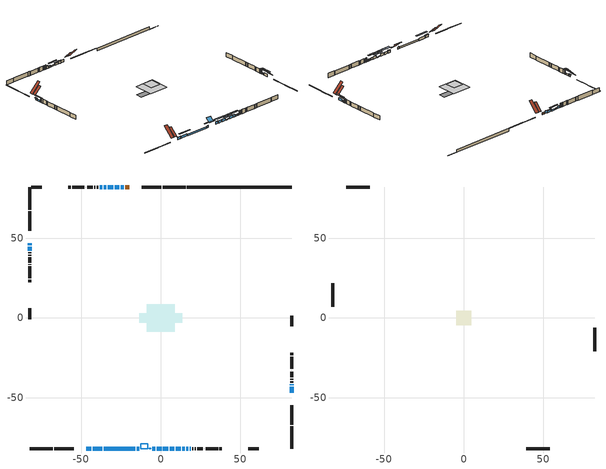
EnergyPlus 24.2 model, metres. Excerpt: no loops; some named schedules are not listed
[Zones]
conditioned space
 floor adiabatic (AdiabaticFloorConstruction): -8.69,-8.69 -8.69,8.69 8.69,8.69 8.69,-8.69 z2.72
 floor foundation (Slab1 construction): -13.52,-2.94 -13.52,2.94 13.52,2.94 13.52,-2.94 z-0.94
 wall outside (RimJoist1 construction): 15.56,82.33 1.22,82.33 / -82.33,-82.33 -67.99,-82.33 / -82.33,82.33 -82.33,67.99 / 82.33,-82.33 82.33,-67.99 z1.5:1.8
 wall outside (RimJoist2 construction): 0.29,82.33 -12.06,82.33 / -67.06,-82.33 -54.71,-82.33 / -82.33,67.06 -82.33,54.71 / 82.33,-67.06 82.33,-54.71 z1.5:1.8
 wall outside (AdiabaticWallConstruction 1): -19.89,82.33 -22.4,82.33 z1.5:3.53
 wall outside (AdiabaticWallConstruction): -82.33,46.87 -82.33,45.65 z1.5:2.77; 82.33,-46.87 82.33,-43.32 z1.5:3.58; 82.33,-42.39 82.33,-41.53 / -35.85,-82.33 -15.94,-82.33 / 18.29,-82.33 18.75,-82.33 z1.5:2.72; -23.32,82.33 -25,82.33 z1.5:3.63; -25.93,82.33 -28.97,82.33 / -82.33,44.73 -82.33,42.29 z1.5:3.02; -46.87,-82.33 -43.8,-82.33 / -42.87,-82.33 -36.78,-82.33 / -5.33,-82.33 -3.5,-82.33 / -2.57,-82.33 0.48,-82.33 / 1.4,-82.33 4.66,-82.33 / 9.56,-82.33 12.56,-82.33 / 13.49,-82.33 15.01,-82.33 / -36.63,82.33 -38.41,82.33 z1.5:3.53; -15.01,-82.33 -13.59,-82.33 z1.5:3.48; -29.9,82.33 -33.35,82.33 z1.5:2.52; 5.59,-82.33 8.63,-82.33 z1.5:1.91; -34.28,82.33 -35.7,82.33 / 15.94,-82.33 17.36,-82.33 z1.5:2.57
 wall outside (Wall1 construction): -39.34,82.33 -40.13,82.33 / 19.68,-82.33 20.47,-82.33 / -82.33,41.36 -82.33,40.56 / 82.33,-40.6 82.33,-39.8 z1.5:5.16
 wall outside (Wall2 construction): -41.06,82.33 -41.67,82.33 / 21.4,-82.33 22.01,-82.33 / -82.33,39.63 -82.33,39.02 / 82.33,-38.87 82.33,-38.27 z1.5:5.16
 wall outside (Wall3 construction): -42.6,82.33 -46.09,82.33 / 22.94,-82.33 26.43,-82.33 / -82.33,38.1 -82.33,34.61 / 82.33,-37.34 82.33,-33.85 z1.5:5.16
 wall outside (Wall4 construction): -47.02,82.33 -47.1,82.33 / 27.36,-82.33 27.44,-82.33 / -82.33,33.68 -82.33,33.6 / 82.33,-32.92 82.33,-32.84 z1.5:5.16
 wall outside (Wall5 construction): -48.02,82.33 -55.65,82.33 / 28.37,-82.33 35.99,-82.33 / -82.33,32.67 -82.33,25.05 / 82.33,-31.91 82.33,-24.29 z1.5:5.16
 wall outside (Wall6 construction): -56.58,82.33 -58.07,82.33 / 36.92,-82.33 38.41,-82.33 / -82.33,24.12 -82.33,22.62 / 82.33,-23.36 82.33,-21.86 z1.5:5.16
 wall outside (Wall8 construction): -74.69,82.33 -81.4,82.33 / 55.04,-82.33 61.74,-82.33 / -82.33,6 -82.33,-0.71 / 82.33,-5.24 82.33,1.46 z1.5:5.16
 wall foundation (FoundationWall1 construction): 16.49,82.33,-0.94 16.49,82.33,1.5 72.4,82.33,1.5 72.4,82.33,-0.84 82.33,82.33,-0.84 82.33,82.33,-0.94
 window (WindowConstruction): -82.33,46.87 -82.33,45.65 z1.5:2.77
 window (WindowConstruction 5): 82.33,-46.87 82.33,-43.32 z1.5:3.58
 window (WindowConstruction 6): 82.33,-42.39 82.33,-41.53 z1.5:2.72
 window (WindowConstruction 7): -23.32,82.33 -25,82.33 z1.5:3.63
 window (WindowConstruction 8): -25.93,82.33 -28.97,82.33 z1.5:3.02
 window (WindowConstruction 9): -46.87,-82.33 -43.8,-82.33 z1.5:3.53
 window (WindowConstruction 10): -42.87,-82.33 -36.78,-82.33 z1.5:3.53
 window (WindowConstruction 11): -82.33,44.72 -82.33,42.29 z1.5:3.02
 window (WindowConstruction 12): -35.85,-82.33 -15.94,-82.33 z1.5:2.72
 window (WindowConstruction 13): -15.01,-82.33 -13.59,-82.33 z1.5:3.48
 window (WindowConstruction 14): -29.9,82.33 -33.35,82.33 z1.5:2.51
 window (WindowConstruction 1): -5.33,-82.33 -3.5,-82.33 z1.5:3.53
 window (WindowConstruction 16): -2.57,-82.33 0.48,-82.33 z1.5:3.53
 window (WindowConstruction 17): 1.4,-82.33 4.66,-82.33 z1.5:3.53
 window (WindowConstruction 18): 5.59,-82.33 8.63,-82.33 z1.5:1.91
 window (WindowConstruction 19): 9.56,-82.33 12.56,-82.33 z1.5:3.53
 window (WindowConstruction 20): 13.49,-82.33 15.01,-82.33 z1.5:3.53
 window (WindowConstruction 2): -34.28,82.33 -35.7,82.33 z1.5:2.57
 window (WindowConstruction 3): -36.63,82.33 -38.41,82.33 z1.5:3.53
 window (WindowConstruction 4): 15.94,-82.33 17.36,-82.33 z1.5:2.57
 window (WindowConstruction 15): 18.29,-82.33 18.75,-82.33 z1.5:2.72
 door (Door): -19.89,82.33 -22.39,82.33 z1.5:3.53
 ceiling adiabatic (AdiabaticFloorConstruction): 8.69,-8.69 8.69,8.69 -8.69,8.69 -8.69,-8.69 z2.72
 roof outside (Roof2 construction): -18.97,82.33,5.16 -18.97,76.13,11.36 -16.77,76.13,11.36 -16.77,82.33,5.16; -47.8,-82.33,5.16 -47.8,-76.13,11.36 -49.99,-76.13,11.36 -49.99,-82.33,5.16; -82.33,47.8,5.16 -76.13,47.8,11.36 -76.13,49.99,11.36 -82.33,49.99,5.16; 82.33,-47.8,5.16 76.13,-47.8,11.36 76.13,-49.99,11.36 82.33,-49.99,5.16
 roof outside (AdiabaticRoofConstruction): -8.05,-82.33,5.16 -8.05,-79.07,8.42 -12.66,-79.07,8.42 -12.66,-82.33,5.16; -6.26,-82.33,5.16 -6.26,-81.72,5.77 -7.12,-81.72,5.77 -7.12,-82.33,5.16
 skylight (SkylightConstruction): -8.05,-82.33,5.16 -8.05,-79.07,8.42 -12.66,-79.07,8.42 -12.66,-82.33,5.16
 skylight (SkylightConstruction 1): -6.26,-82.33,5.16 -6.26,-81.72,5.77 -7.12,-81.72,5.77 -7.12,-82.33,5.16
attic - vented
 floor to conditioned space (Floor1 construction Reversed): -4.64,-4.64 -4.64,4.64 4.64,4.64 4.64,-4.64 z5.16
 wall outside (Wall7 construction): -59,82.33 -73.77,82.33 / 39.34,-82.33 54.11,-82.33 / -82.33,21.69 -82.33,6.93 / 82.33,-20.93 82.33,-6.17 z1.5:5.16
 roof outside (Roof1 construction): -15.84,82.33,5.16 -15.84,74.24,13.25 -12.98,74.24,13.25 -12.98,82.33,5.16; -50.92,-82.33,5.16 -50.92,-74.24,13.25 -53.78,-74.24,13.25 -53.78,-82.33,5.16; -82.33,50.92,5.16 -74.24,50.92,13.25 -74.24,53.78,13.25 -82.33,53.78,5.16; 82.33,-50.92,5.16 74.24,-50.92,13.25 74.24,-53.78,13.25 82.33,-53.78,5.16
shading: -82.33,45.04 -82.33,47.48 -82.94,47.48 -82.94,45.04 z3.38; 82.33,-40.58 82.33,-49.61 83.24,-49.61 83.24,-40.58 z6.32; 82.33,-38.79 82.33,-45.13 83.24,-45.13 83.24,-38.79 z5.46; -25.24,82.33 -23.08,82.33 -23.08,82.94 -25.24,82.94 z3.87; -29.58,82.33 -25.32,82.33 -25.32,82.94 -29.58,82.94 z3.63; -43.65,-82.33 -47.02,-82.33 -47.02,-83.24 -43.65,-83.24 z3.68; -34.04,-82.33 -45.61,-82.33 -45.61,-83.24 -34.04,-83.24 z6.27; -82.33,39.55 -82.33,47.46 -82.94,47.46 -82.94,39.55 z5.76; -10.85,-82.33 -17.75,-82.33 -17.75,-83.24 -10.85,-83.24 z6.22; -36.09,82.33 -27.16,82.33 -27.16,82.94 -36.09,82.94 z5.26; -3.35,-82.33 -5.48,-82.33 -5.48,-82.94 -3.35,-82.94 z3.68; 3.22,-82.33 -5.31,-82.33 -5.31,-83.55 3.22,-83.55 z6.27; 7.4,-82.33 -1.34,-82.33 -1.34,-83.55 7.4,-83.55 z6.27; 11.37,-82.33 2.85,-82.33 2.85,-83.55 11.37,-83.55 z4.65; 15.3,-82.33 6.82,-82.33 6.82,-83.55 15.3,-83.55 z6.27; 17.75,-82.33 10.75,-82.33 10.75,-83.55 17.75,-83.55 z6.27; -35.85,82.33 -34.13,82.33 -34.13,82.94 -35.85,82.94 z2.72; -38.56,82.33 -36.48,82.33 -36.48,82.94 -38.56,82.94 z3.68; 17.51,-82.33 15.79,-82.33 15.79,-82.94 17.51,-82.94 z2.72
[Building]
Building 1: Terrain=Suburbs
[Site:Location]
Comox AP_BC: Latitude {deg}=49.72; Longitude {deg}=-124.9; Time Zone {hr}=-8; Elevation {m}=26; Keep Site Location Information=Yes
[Site:GroundTemperature:Shallow]
7.68431, 6.60511, 6.51868, 7.03082, 9.08677, 11.1331, 12.9072, 14.0311, 14.1265, 13.2125, 11.4836, 9.50004
[Site:WaterMainsTemperature]
Calculation Method=Schedule; Temperature Schedule=mains temperature schedule
[Material] Roughness=Rough; Thermal Absorptance=0.9
Name | Thickness {m} | Conductivity {W/m-K} | Density {kg/m3} | Specific Heat {J/kg-K} | Solar Absorptance | Visible Absorptance
asphalt or fiberglass shingles | 0.00635 | 0.162714 | 1121.4 | 1465.45 | 0.4 | 0.4
asphalt or fiberglass shingles 1 | 0.00635 | 0.162714 | 1121.4 | 1465.45 | 0.7 | 0.7
ceiling stud and cavity | 0.1397 | 0.0762125 | 65.682 | 1177.47 | 0.7 | 0.7
concrete 4.0 in. | 0.1016 | 1.803125 | 2242.8 | 837.4 | 0.7 | 0.7
concrete 8.0 in. | 0.2032 | 1.803125 | 2242.8 | 837.4 | 0.7 | 0.7
door material | 0.04445 | 0.20624 | 512.64 | 1214.23 | 0.7 | 0.7
floor covering | 0.0127 | 0.0433444 | 54.468 | 1339.84 | 0.6 | 0.6
floor rigid ins; roof rigid ins 1; wall rigid ins | 0.512978 | 0.029427 | 32.04 | 1214.23 | 0.7 | 0.7
floor stud and cavity | 0.1397 | 1.75129 | 37.0049 | 1207.88 | 0.7 | 0.7
furniture material conditioned space 1 | 0.1524 | 0.115458 | 640.8 | 1214.23 | 0.6 | 0.6
gypsum board | 0.0127 | 0.160291 | 801 | 837.4 | 0.6 | 0.6
osb sheathing 0.5 in. | 0.0127 | 0.115458 | 512.64 | 1214.23 | 0.7 | 0.7
osb sheathing 0.75 in. | 0.01905 | 0.115458 | 512.64 | 1214.23 | 0.7 | 0.7
osb sheathing 2.0 in. | 0.0508 | 0.115458 | 512.64 | 1214.23 | 0.7 | 0.7
rim joist stud and cavity | 0.0508 | 0.0284635 | 125.044 | 1163.47 | 0.6 | 0.6
roof rigid ins | 0.051816 | 0.029427 | 32.04 | 1214.23 | 0.7 | 0.7
roof stud and cavity | 0.2032 | 2.5398 | 78.34581 | 1123.46 | 0.7 | 0.7
roof stud and cavity 1 | 0.18415 | 1.7869 | 37.0049 | 1207.88 | 0.6 | 0.6
wall stud and cavity | 0.1397 | 0.0974674 | 139.0536 | 1170.24 | 0.7 | 0.7
wall stud and cavity 1 | 0.1397 | 0.105084 | 139.0536 | 1170.24 | 0.7 | 0.7
wall stud and cavity 2 | 0.1397 | 0.0977075 | 139.0536 | 1170.24 | 0.7 | 0.7
wall stud and cavity 3 | 0.1397 | 0.0989258 | 139.0536 | 1170.24 | 0.7 | 0.7
wall stud and cavity 4 | 0.1397 | 0.092577 | 139.0536 | 1170.24 | 0.7 | 0.7
wall stud and cavity 5 | 0.1397 | 0.0986797 | 139.0536 | 1170.24 | 0.7 | 0.7
wall stud and cavity 6 | 0.0889 | 6.9971 | 50.32683 | 1063.81 | 0.6 | 0.6
wall stud and cavity 7 | 0.1397 | 0.0920335 | 139.0536 | 1170.24 | 0.7 | 0.7
wall stud and cavity 8 | 0.0889 | 0.380278 | 52.3479 | 1209.89 | 0.7 | 0.7
wall stud and cavity 9 | 0.0889 | 0.391764 | 83.0341 | 1211.67 | 0.7 | 0.7
wood siding | 0.0254 | 0.102417 | 544.68 | 1172.36 | 0.4 | 0.4
wood siding 1 | 0.00254 | 0.102417 | 544.68 | 1172.36 | 0.4 | 0.4
wood siding 2; wood siding 3; wood siding 4 | 0.0254 | 0.102417 | 544.68 | 1172.36 | 0.7 | 0.7
[WindowMaterial:SimpleGlazingSystem]
Name | U-Factor {W/m2-K} | Solar Heat Gain Coefficient
SkylightMaterial | 2.91054 | 0.7427
SkylightMaterial 1 | 1.83185 | 0.5805
WindowMaterial | 2.430184 | 0.47
WindowMaterial 1 | 4.59918 | 0.68
WindowMaterial 10 | 3.79631 | 0.72
WindowMaterial 11 | 3.47948 | 0.74
WindowMaterial 12 | 4.69911 | 0.67
WindowMaterial 13 | 5.20559 | 0.64
WindowMaterial 14 | 5.37025 | 0.69
WindowMaterial 15 | 4.26588 | 0.7
WindowMaterial 16 | 4.6253 | 0.65
WindowMaterial 17 | 4.3062 | 0.7
WindowMaterial 18 | 4.62076 | 0.68
WindowMaterial 2 | 4.38171 | 0.67
WindowMaterial 3 | 4.61451 | 0.68
WindowMaterial 4 | 4.59521 | 0.68
WindowMaterial 5 | 5.03241 | 0.65
WindowMaterial 6 | 4.360704 | 0.67
WindowMaterial 7 | 4.14891 | 0.71
WindowMaterial 8 | 4.29314 | 0.7
WindowMaterial 9 | 4.29711 | 0.7
[Construction]
AdiabaticFloorConstruction: floor stud and cavity, floor rigid ins, osb sheathing 0.75 in., floor covering
AdiabaticRoofConstruction: asphalt or fiberglass shingles 1, roof rigid ins 1, osb sheathing 0.75 in., roof stud and cavity 1
AdiabaticWallConstruction: wood siding 3, wall rigid ins, wall stud and cavity 8, gypsum board
AdiabaticWallConstruction 1: wood siding 4, wall rigid ins, wall stud and cavity 8, gypsum board
Door: door material
Floor1 construction Reversed: gypsum board, ceiling stud and cavity
FoundationWall1 construction: concrete 8.0 in.
furniture construction conditioned space 1: furniture material conditioned space 1
PartitionWallConstruction: gypsum board, wall stud and cavity 9, gypsum board
RimJoist1 construction; RimJoist2 construction: wood siding 2, osb sheathing 2.0 in., rim joist stud and cavity
Roof1 construction: asphalt or fiberglass shingles
Roof2 construction: asphalt or fiberglass shingles, roof rigid ins, osb sheathing 0.75 in., roof stud and cavity, gypsum board
SkylightConstruction: SkylightMaterial
SkylightConstruction 1: SkylightMaterial 1
Slab1 construction: concrete 4.0 in.
Wall1 construction: wood siding, osb sheathing 0.5 in., wall stud and cavity, gypsum board
Wall2 construction: wood siding, osb sheathing 0.5 in., wall stud and cavity 1, gypsum board
Wall3 construction: wood siding, osb sheathing 0.5 in., wall stud and cavity 2, gypsum board
Wall4 construction: wood siding, osb sheathing 0.5 in., wall stud and cavity 3, gypsum board
Wall5 construction: wood siding, osb sheathing 0.5 in., wall stud and cavity 4, gypsum board
Wall6 construction: wood siding, osb sheathing 0.5 in., wall stud and cavity 5, gypsum board
Wall7 construction: wood siding 1, wall stud and cavity 6
Wall8 construction: wood siding, osb sheathing 0.5 in., wall stud and cavity 7, gypsum board
WindowConstruction: WindowMaterial
WindowConstruction 1: WindowMaterial 1
WindowConstruction 10; WindowConstruction 16: WindowMaterial 9
WindowConstruction 11: WindowMaterial 10
WindowConstruction 12: WindowMaterial 11
WindowConstruction 13: WindowMaterial 12
WindowConstruction 14: WindowMaterial 13
WindowConstruction 15: WindowMaterial 14
WindowConstruction 17: WindowMaterial 15
WindowConstruction 18: WindowMaterial 16
WindowConstruction 19: WindowMaterial 17
WindowConstruction 2; WindowConstruction 4: WindowMaterial 2
WindowConstruction 20: WindowMaterial 18
WindowConstruction 3: WindowMaterial 3
WindowConstruction 5: WindowMaterial 4
WindowConstruction 6: WindowMaterial 5
WindowConstruction 7: WindowMaterial 6
WindowConstruction 8: WindowMaterial 7
WindowConstruction 9: WindowMaterial 8
[Zone] Multiplier=1; Part of Total Floor Area=Yes
Name | Volume {m3}
attic - vented | 132.419
conditioned space | 1289.7
[Space]
Name | Zone | Volume {m3}
attic - vented 1 | attic - vented | 132.419
conditioned space 1 | conditioned space | 1289.7
[ZoneInfiltration:EffectiveLeakageArea]
infil attic - vented 1: Zone or Space=attic - vented 1; Schedule=Always On Discrete; Effective Air Leakage Area {cm2}=3689.88; Stack Coefficient=0.000816841; Wind Coefficient=1.93103e-05
[ZoneMixing]
whole house fan mix: Zone or Space=attic - vented; Schedule=Always On Continuous; Design Flow Rate Calculation Method=Flow/Zone; Design Flow Rate {m3/s}=0; Source Zone or Space=conditioned space
[SurfaceProperty:ExposedFoundationPerimeter]
Slab1: Exposed Perimeter Calculation Method=TotalExposedPerimeter; Total Exposed Perimeter {m}=65.838
[InternalMass] Zone or ZoneList=conditioned space; Space or SpaceList=conditioned space 1
Name | Construction | Surface Area {m2}
furniture mass conditioned space 1 | furniture construction conditioned space 1 | 184.28
partition wall mass | PartitionWallConstruction | 460.701
[Lights]
interior lighting: Zone or ZoneList or Space or SpaceList=conditioned space 1; Schedule=interior lighting schedule; Design Level Calculation Method=LightingLevel; Lighting Level {W}=343.2; Return Air Fraction=0; Fraction Radiant=0.6; Fraction Visible=0.2; Fraction Replaceable=1
[People]
occupants: Zone or ZoneList or Space or SpaceList=conditioned space 1; Number of People Schedule=occupants schedule; Number of People Calculation Method=People; Number of People=3; Fraction Radiant=0.314171; Sensible Heat Fraction=0.56303; Activity Level Schedule=occupants activity schedule; Carbon Dioxide Generation Rate {m3/s-W}=0; Enable ASHRAE 55 Comfort Warnings=No; Mean Radiant Temperature Calculation Type=EnclosureAveraged
[ElectricEquipment] Zone or ZoneList or Space or SpaceList=conditioned space 1; Design Level Calculation Method=EquipmentLevel
Name | Schedule | Design Level {W} | Fraction Latent | Fraction Radiant | Fraction Lost
clothes dryer | clothes dryer schedule | 140.772 | 0.015 | 0.081 | 0.85
clothes washer | clothes washer schedule | 32.1985 | 0.03 | 0.162 | 0.7
cooking range | cooking range schedule | 215.147 | 0.08 | 0.432 | 0.2
dishwasher | dishwasher schedule | 66.8632 | 0.3 | 0.18 | 0.4
fridge | fridge schedule | 72.9452 | 0 | 0.6 | 0
mech vent bath fan 0 | mech vent bath fan 0 schedule | 50.2 | 0 | 0 | 1
mech vent bath fan 1 | mech vent bath fan 1 schedule | 50.2 | 0 | 0 | 1
mech vent house fan | mech vent house fan schedule | 0 | 0 | 0 | 1
mech vent house fan cfis | mech vent house fan cfis schedule | 0 | 0 | 0 | 0
misc plug loads | misc plug loads schedule | 494.7 | 0.045 | 0.513 | 0.1
whole house fan | Always On Discrete | 0 | 0 | 0 | 1
[OtherEquipment] Zone or ZoneList or Space or SpaceList=conditioned space 1; Design Level Calculation Method=EquipmentLevel
Name | Fuel Type | Schedule | Design Level {W} | Fraction Latent | Fraction Radiant | Fraction Lost
clothes dryer 1 | Electricity | clothes dryer schedule | 0 | 0.015 | 0.081 | 0.85
cooking range 1 | Electricity | cooking range schedule | 0 | 0.08 | 0.432 | 0.2
general water use latent | None | general water use schedule | 62.594 | 1 | 0 | 0
general water use sensible | None | general water use schedule | -61.6891 | 0 | 0.6 | 0
mech vent house fan latent load | None | Always On Discrete | 0 | 1 | 0 | 0
mech vent house fan sensible load | None | Always On Discrete | 0 | 0 | 0 | 0
water heater energy adjustment1 | Electricity | Always On Discrete | 0.01 | 0 | 0 | 1
[ZoneInfiltration:DesignFlowRate] Zone or ZoneList or Space or SpaceList=conditioned space 1; Schedule=Always On Discrete; Design Flow Rate Calculation Method=Flow/Zone; Design Flow Rate {m3/s}=0
infil flow; natural vent flow; whole house fan flow
[Foundation:Kiva]
Foundation Kiva 1: Initial Indoor Air Temperature {C}=18; Wall Height Above Grade {m}=1.49998; Wall Depth Below Slab {m}=0.2032
[Foundation:Kiva:Settings]
Soil Conductivity {W/m-K}=0.849921; Soil Density {kg/m3}=1842.3; Soil Specific Heat {J/kg-K}=418.7; Ground Solar Absorptivity=0.9; Ground Thermal Absorptivity=0.9; Ground Surface Roughness {m}=0.03; Far-Field Width {m}=40; Deep-Ground Boundary Condition=ZeroFlux; Deep-Ground Depth {m}=40; Minimum Cell Dimension {m}=0.2; Maximum Cell Growth Coefficient=3; Simulation Timestep=Timestep
[Exterior:Lights]
exterior lighting: Schedule=exterior lighting schedule; Design Level {W}=75.6
[Schedule:Constant]
Name | Hourly Value
Always On Continuous; mech vent house fan schedule; mech vent house fan cfis schedule; Always On Discrete | 1
occupants activity schedule | 117.228
fridge schedule | 0
[Schedule:Week:Daily]
interior lighting schedule Week Rule - Jan1-Jan27: interior lighting schedule day, interior lighting schedule day, interior lighting schedule day, interior lighting schedule day, interior lighting schedule day, interior lighting schedule day, interior lighting schedule day, interior lighting schedule default day, interior lighting schedule default day, interior lighting schedule default day, interior lighting schedule default day, interior lighting schedule default day
interior lighting schedule Week Rule - Jan28-Feb3: interior lighting schedule day, interior lighting schedule day, interior lighting schedule day, interior lighting schedule day, interior lighting schedule day 1, interior lighting schedule day 1, interior lighting schedule day 1, interior lighting schedule default day, interior lighting schedule default day, interior lighting schedule default day, interior lighting schedule default day, interior lighting schedule default day
interior lighting schedule Week Rule - Feb4-Feb24: interior lighting schedule day 1, interior lighting schedule day 1, interior lighting schedule day 1, interior lighting schedule day 1, interior lighting schedule day 1, interior lighting schedule day 1, interior lighting schedule day 1, interior lighting schedule default day, interior lighting schedule default day, interior lighting schedule default day, interior lighting schedule default day, interior lighting schedule default day
interior lighting schedule Week Rule - Feb25-Mar3: interior lighting schedule day 1, interior lighting schedule day 1, interior lighting schedule day 1, interior lighting schedule day 1, interior lighting schedule day 2, interior lighting schedule day 2, interior lighting schedule day 2, interior lighting schedule default day, interior lighting schedule default day, interior lighting schedule default day, interior lighting schedule default day, interior lighting schedule default day
interior lighting schedule Week Rule - Mar4-Mar31: interior lighting schedule day 2, interior lighting schedule day 2, interior lighting schedule day 2, interior lighting schedule day 2, interior lighting schedule day 2, interior lighting schedule day 2, interior lighting schedule day 2, interior lighting schedule default day, interior lighting schedule default day, interior lighting schedule default day, interior lighting schedule default day, interior lighting schedule default day
interior lighting schedule Week Rule - Apr1-Apr28: interior lighting schedule day 3, interior lighting schedule day 3, interior lighting schedule day 3, interior lighting schedule day 3, interior lighting schedule day 3, interior lighting schedule day 3, interior lighting schedule day 3, interior lighting schedule default day, interior lighting schedule default day, interior lighting schedule default day, interior lighting schedule default day, interior lighting schedule default day
interior lighting schedule Week Rule - Apr29-May5: interior lighting schedule day 3, interior lighting schedule day 3, interior lighting schedule day 4, interior lighting schedule day 4, interior lighting schedule day 4, interior lighting schedule day 4, interior lighting schedule day 4, interior lighting schedule default day, interior lighting schedule default day, interior lighting schedule default day, interior lighting schedule default day, interior lighting schedule default day
interior lighting schedule Week Rule - May6-May26: interior lighting schedule day 4, interior lighting schedule day 4, interior lighting schedule day 4, interior lighting schedule day 4, interior lighting schedule day 4, interior lighting schedule day 4, interior lighting schedule day 4, interior lighting schedule default day, interior lighting schedule default day, interior lighting schedule default day, interior lighting schedule default day, interior lighting schedule default day
interior lighting schedule Week Rule - May27-Jun2: interior lighting schedule day 4, interior lighting schedule day 4, interior lighting schedule day 4, interior lighting schedule day 4, interior lighting schedule day 4, interior lighting schedule day 5, interior lighting schedule day 5, interior lighting schedule default day, interior lighting schedule default day, interior lighting schedule default day, interior lighting schedule default day, interior lighting schedule default day
interior lighting schedule Week Rule - Jun3-Jun30: interior lighting schedule day 5, interior lighting schedule day 5, interior lighting schedule day 5, interior lighting schedule day 5, interior lighting schedule day 5, interior lighting schedule day 5, interior lighting schedule day 5, interior lighting schedule default day, interior lighting schedule default day, interior lighting schedule default day, interior lighting schedule default day, interior lighting schedule default day
interior lighting schedule Week Rule - Jul1-Jul28: interior lighting schedule day 6, interior lighting schedule day 6, interior lighting schedule day 6, interior lighting schedule day 6, interior lighting schedule day 6, interior lighting schedule day 6, interior lighting schedule day 6, interior lighting schedule default day, interior lighting schedule default day, interior lighting schedule default day, interior lighting schedule default day, interior lighting schedule default day
interior lighting schedule Week Rule - Jul29-Aug4: interior lighting schedule day 6, interior lighting schedule day 6, interior lighting schedule day 6, interior lighting schedule day 7, interior lighting schedule day 7, interior lighting schedule day 7, interior lighting schedule day 7, interior lighting schedule default day, interior lighting schedule default day, interior lighting schedule default day, interior lighting schedule default day, interior lighting schedule default day
interior lighting schedule Week Rule - Aug5-Aug25: interior lighting schedule day 7, interior lighting schedule day 7, interior lighting schedule day 7, interior lighting schedule day 7, interior lighting schedule day 7, interior lighting schedule day 7, interior lighting schedule day 7, interior lighting schedule default day, interior lighting schedule default day, interior lighting schedule default day, interior lighting schedule default day, interior lighting schedule default day
interior lighting schedule Week Rule - Aug26-Sep1: interior lighting schedule day 7, interior lighting schedule day 7, interior lighting schedule day 7, interior lighting schedule day 7, interior lighting schedule day 7, interior lighting schedule day 7, interior lighting schedule day 8, interior lighting schedule default day, interior lighting schedule default day, interior lighting schedule default day, interior lighting schedule default day, interior lighting schedule default day
interior lighting schedule Week Rule - Sep2-Sep29: interior lighting schedule day 8, interior lighting schedule day 8, interior lighting schedule day 8, interior lighting schedule day 8, interior lighting schedule day 8, interior lighting schedule day 8, interior lighting schedule day 8, interior lighting schedule default day, interior lighting schedule default day, interior lighting schedule default day, interior lighting schedule default day, interior lighting schedule default day
interior lighting schedule Week Rule - Sep30-Oct6: interior lighting schedule day 8, interior lighting schedule day 9, interior lighting schedule day 9, interior lighting schedule day 9, interior lighting schedule day 9, interior lighting schedule day 9, interior lighting schedule day 9, interior lighting schedule default day, interior lighting schedule default day, interior lighting schedule default day, interior lighting schedule default day, interior lighting schedule default day
interior lighting schedule Week Rule - Oct7-Oct27: interior lighting schedule day 9, interior lighting schedule day 9, interior lighting schedule day 9, interior lighting schedule day 9, interior lighting schedule day 9, interior lighting schedule day 9, interior lighting schedule day 9, interior lighting schedule default day, interior lighting schedule default day, interior lighting schedule default day, interior lighting schedule default day, interior lighting schedule default day
interior lighting schedule Week Rule - Oct28-Nov3: interior lighting schedule day 9, interior lighting schedule day 9, interior lighting schedule day 9, interior lighting schedule day 9, interior lighting schedule day 10, interior lighting schedule day 10, interior lighting schedule day 10, interior lighting schedule default day, interior lighting schedule default day, interior lighting schedule default day, interior lighting schedule default day, interior lighting schedule default day
interior lighting schedule Week Rule - Nov4-Nov24: interior lighting schedule day 10, interior lighting schedule day 10, interior lighting schedule day 10, interior lighting schedule day 10, interior lighting schedule day 10, interior lighting schedule day 10, interior lighting schedule day 10, interior lighting schedule default day, interior lighting schedule default day, interior lighting schedule default day, interior lighting schedule default day, interior lighting schedule default day
interior lighting schedule Week Rule - Nov25-Dec1: interior lighting schedule day 10, interior lighting schedule day 10, interior lighting schedule day 10, interior lighting schedule day 10, interior lighting schedule day 10, interior lighting schedule day 10, interior lighting schedule day 11, interior lighting schedule default day, interior lighting schedule default day, interior lighting schedule default day, interior lighting schedule default day, interior lighting schedule default day
interior lighting schedule Week Rule - Dec2-Dec31: interior lighting schedule day 11, interior lighting schedule day 11, interior lighting schedule day 11, interior lighting schedule day 11, interior lighting schedule day 11, interior lighting schedule day 11, interior lighting schedule day 11, interior lighting schedule default day, interior lighting schedule default day, interior lighting schedule default day, interior lighting schedule default day, interior lighting schedule default day
occupants schedule Week Rule - Jan1-Dec31: occupants schedule day, occupants schedule day, occupants schedule day, occupants schedule day, occupants schedule day, occupants schedule day, occupants schedule day, occupants schedule default day, occupants schedule default day, occupants schedule default day, occupants schedule default day, occupants schedule default day
clothes dryer schedule Week Rule - Jan1-Dec31: clothes dryer schedule day, clothes dryer schedule day, clothes dryer schedule day, clothes dryer schedule day, clothes dryer schedule day, clothes dryer schedule day, clothes dryer schedule day, clothes dryer schedule default day, clothes dryer schedule default day, clothes dryer schedule default day, clothes dryer schedule default day, clothes dryer schedule default day
clothes washer schedule Week Rule - Jan1-Dec31: clothes washer schedule day, clothes washer schedule day, clothes washer schedule day, clothes washer schedule day, clothes washer schedule day, clothes washer schedule day, clothes washer schedule day, clothes washer schedule default day, clothes washer schedule default day, clothes washer schedule default day, clothes washer schedule default day, clothes washer schedule default day
cooking range schedule Week Rule - Jan1-Dec31: cooking range schedule day, cooking range schedule day, cooking range schedule day, cooking range schedule day, cooking range schedule day, cooking range schedule day, cooking range schedule day, cooking range schedule default day, cooking range schedule default day, cooking range schedule default day, cooking range schedule default day, cooking range schedule default day
dishwasher schedule Week Rule - Jan1-Dec31: dishwasher schedule day, dishwasher schedule day, dishwasher schedule day, dishwasher schedule day, dishwasher schedule day, dishwasher schedule day, dishwasher schedule day, dishwasher schedule default day, dishwasher schedule default day, dishwasher schedule default day, dishwasher schedule default day, dishwasher schedule default day
mech vent bath fan 0 schedule Week Rule - Jan1-Dec31: mech vent bath fan 0 schedule day, mech vent bath fan 0 schedule day, mech vent bath fan 0 schedule day, mech vent bath fan 0 schedule day, mech vent bath fan 0 schedule day, mech vent bath fan 0 schedule day, mech vent bath fan 0 schedule day, mech vent bath fan 0 schedule default day, mech vent bath fan 0 schedule default day, mech vent bath fan 0 schedule default day, mech vent bath fan 0 schedule default day, mech vent bath fan 0 schedule default day
mech vent bath fan 1 schedule Week Rule - Jan1-Dec31: mech vent bath fan 1 schedule day, mech vent bath fan 1 schedule day, mech vent bath fan 1 schedule day, mech vent bath fan 1 schedule day, mech vent bath fan 1 schedule day, mech vent bath fan 1 schedule day, mech vent bath fan 1 schedule day, mech vent bath fan 1 schedule default day, mech vent bath fan 1 schedule default day, mech vent bath fan 1 schedule default day, mech vent bath fan 1 schedule default day, mech vent bath fan 1 schedule default day
misc plug loads schedule Week Rule - Jan1-Dec31: misc plug loads schedule day, misc plug loads schedule day, misc plug loads schedule day, misc plug loads schedule day, misc plug loads schedule day, misc plug loads schedule day, misc plug loads schedule day, misc plug loads schedule default day, misc plug loads schedule default day, misc plug loads schedule default day, misc plug loads schedule default day, misc plug loads schedule default day
general water use schedule Week Rule - Jan1-Dec31: general water use schedule day, general water use schedule day, general water use schedule day, general water use schedule day, general water use schedule day, general water use schedule day, general water use schedule day, general water use schedule default day, general water use schedule default day, general water use schedule default day, general water use schedule default day, general water use schedule default day
exterior lighting schedule Week Rule - Jan1-Jan27: exterior lighting schedule day, exterior lighting schedule day, exterior lighting schedule day, exterior lighting schedule day, exterior lighting schedule day, exterior lighting schedule day, exterior lighting schedule day, exterior lighting schedule default day, exterior lighting schedule default day, exterior lighting schedule default day, exterior lighting schedule default day, exterior lighting schedule default day
exterior lighting schedule Week Rule - Jan28-Feb3: exterior lighting schedule day, exterior lighting schedule day, exterior lighting schedule day, exterior lighting schedule day, exterior lighting schedule day 1, exterior lighting schedule day 1, exterior lighting schedule day 1, exterior lighting schedule default day, exterior lighting schedule default day, exterior lighting schedule default day, exterior lighting schedule default day, exterior lighting schedule default day
exterior lighting schedule Week Rule - Feb4-Feb24: exterior lighting schedule day 1, exterior lighting schedule day 1, exterior lighting schedule day 1, exterior lighting schedule day 1, exterior lighting schedule day 1, exterior lighting schedule day 1, exterior lighting schedule day 1, exterior lighting schedule default day, exterior lighting schedule default day, exterior lighting schedule default day, exterior lighting schedule default day, exterior lighting schedule default day
[Schedule:Year]
interior lighting schedule: interior lighting schedule Week Rule - Jan1-Jan27, 1, 1, 1, 27, interior lighting schedule Week Rule - Jan28-Feb3, 1, 28, 2, 3, interior lighting schedule Week Rule - Feb4-Feb24, 2, 4, 2, 24, interior lighting schedule Week Rule - Feb25-Mar3, 2, 25, 3, 3, interior lighting schedule Week Rule - Mar4-Mar31, 3, 4, 3, 31, interior lighting schedule Week Rule - Apr1-Apr28, 4, 1, 4, 28, interior lighting schedule Week Rule - Apr29-May5, 4, 29, 5, 5, interior lighting schedule Week Rule - May6-May26, 5, 6, 5, 26, interior lighting schedule Week Rule - May27-Jun2, 5, 27, 6, 2, interior lighting schedule Week Rule - Jun3-Jun30, 6, 3, 6, 30, interior lighting schedule Week Rule - Jul1-Jul28, 7, 1, 7, 28, interior lighting schedule Week Rule - Jul29-Aug4, 7, 29, 8, 4, interior lighting schedule Week Rule - Aug5-Aug25, 8, 5, 8, 25, interior lighting schedule Week Rule - Aug26-Sep1, 8, 26, 9, 1, interior lighting schedule Week Rule - Sep2-Sep29, 9, 2, 9, 29, interior lighting schedule Week Rule - Sep30-Oct6, 9, 30, 10, 6, interior lighting schedule Week Rule - Oct7-Oct27, 10, 7, 10, 27, interior lighting schedule Week Rule - Oct28-Nov3, 10, 28, 11, 3, interior lighting schedule Week Rule - Nov4-Nov24, 11, 4, 11, 24, interior lighting schedule Week Rule - Nov25-Dec1, 11, 25, 12, 1, interior lighting schedule Week Rule - Dec2-Dec31, 12, 2, 12, 31
occupants schedule: occupants schedule Week Rule - Jan1-Dec31, 1, 1, 12, 31
clothes dryer schedule: clothes dryer schedule Week Rule - Jan1-Dec31, 1, 1, 12, 31
clothes washer schedule: clothes washer schedule Week Rule - Jan1-Dec31, 1, 1, 12, 31
cooking range schedule: cooking range schedule Week Rule - Jan1-Dec31, 1, 1, 12, 31
dishwasher schedule: dishwasher schedule Week Rule - Jan1-Dec31, 1, 1, 12, 31
mech vent bath fan 0 schedule: mech vent bath fan 0 schedule Week Rule - Jan1-Dec31, 1, 1, 12, 31
mech vent bath fan 1 schedule: mech vent bath fan 1 schedule Week Rule - Jan1-Dec31, 1, 1, 12, 31
misc plug loads schedule: misc plug loads schedule Week Rule - Jan1-Dec31, 1, 1, 12, 31
general water use schedule: general water use schedule Week Rule - Jan1-Dec31, 1, 1, 12, 31
exterior lighting schedule: exterior lighting schedule Week Rule - Jan1-Jan27, 1, 1, 1, 27, exterior lighting schedule Week Rule - Jan28-Feb3, 1, 28, 2, 3, exterior lighting schedule Week Rule - Feb4-Feb24, 2, 4, 2, 24, exterior lighting schedule Week Rule - Feb25-Mar3, 2, 25, 3, 3, exterior lighting schedule Week Rule - Mar4-Mar31, 3, 4, 3, 31, exterior lighting schedule Week Rule - Apr1-Apr28, 4, 1, 4, 28, exterior lighting schedule Week Rule - Apr29-May5, 4, 29, 5, 5, exterior lighting schedule Week Rule - May6-May26, 5, 6, 5, 26, exterior lighting schedule Week Rule - May27-Jun2, 5, 27, 6, 2, exterior lighting schedule Week Rule - Jun3-Jun30, 6, 3, 6, 30, exterior lighting schedule Week Rule - Jul1-Jul28, 7, 1, 7, 28, exterior lighting schedule Week Rule - Jul29-Aug4, 7, 29, 8, 4, exterior lighting schedule Week Rule - Aug5-Aug25, 8, 5, 8, 25, exterior lighting schedule Week Rule - Aug26-Sep1, 8, 26, 9, 1, exterior lighting schedule Week Rule - Sep2-Sep29, 9, 2, 9, 29, exterior lighting schedule Week Rule - Sep30-Oct6, 9, 30, 10, 6, exterior lighting schedule Week Rule - Oct7-Oct27, 10, 7, 10, 27, exterior lighting schedule Week Rule - Oct28-Nov3, 10, 28, 11, 3, exterior lighting schedule Week Rule - Nov4-Nov24, 11, 4, 11, 24, exterior lighting schedule Week Rule - Nov25-Dec1, 11, 25, 12, 1, exterior lighting schedule Week Rule - Dec2-Dec31, 12, 2, 12, 31
[Schedule:Compact]
mains temperature schedule: Through: 01/01, For: AllDays, Until: 24:00, 11.0622, Through: 01/02, For: AllDays, Until: 24:00, 11.025, Through: 01/03, For: AllDays, Until: 24:00, 10.9883, Through: 01/04, For: AllDays, Until: 24:00, 10.9522, Through: 01/05, For: AllDays, Until: 24:00, 10.9172, Through: 01/06, For: AllDays, Until: 24:00, 10.8828, Through: 01/07, For: AllDays, Until: 24:00, 10.8494, Through: 01/08, For: AllDays, Until: 24:00, 10.8167, Through: 01/09, For: AllDays, Until: 24:00, 10.7844, Through: 01/10, For: AllDays, Until: 24:00, 10.7533, Through: 01/11, For: AllDays, Until: 24:00, 10.7228, Through: 01/12, For: AllDays, Until: 24:00, 10.6933, Through: 01/13, For: AllDays, Until: 24:00, 10.6644, Through: 01/14, For: AllDays, Until: 24:00, 10.6367, Through: 01/15, For: AllDays, Until: 24:00, 10.6094, Through: 01/16, For: AllDays, Until: 24:00, 10.5833, Through: 01/17, For: AllDays, Until: 24:00, 10.5578, Through: 01/18, For: AllDays, Until: 24:00, 10.5333, Through: 01/19, For: AllDays, Until: 24:00, 10.51, Through: 01/20, For: AllDays, Until: 24:00, 10.4872, Through: 01/21, For: AllDays, Until: 24:00, 10.465, Through: 01/22, For: AllDays, Until: 24:00, 10.4439, Through: 01/23, For: AllDays, Until: 24:00, 10.4239, Through: 01/24, For: AllDays, Until: 24:00, 10.405, Through: 01/25, For: AllDays, Until: 24:00, 10.3867, Through: 01/26, For: AllDays, Until: 24:00, 10.3694, Through: 01/27, For: AllDays, Until: 24:00, 10.3528, Through: 01/28, For: AllDays, Until: 24:00, 10.3372, Through: 01/29, For: AllDays, Until: 24:00, 10.3228, Through: 01/30, For: AllDays, Until: 24:00, 10.3094, Through: 01/31, For: AllDays, Until: 24:00, 10.2967, Through: 02/01, For: AllDays, Until: 24:00, 10.285, Through: 02/02, For: AllDays, Until: 24:00, 10.2739, Through: 02/03, For: AllDays, Until: 24:00, 10.2644, Through: 02/04, For: AllDays, Until: 24:00, 10.2556, Through: 02/05, For: AllDays, Until: 24:00, 10.2472, Through: 02/06, For: AllDays, Until: 24:00, 10.2406, Through: 02/07, For: AllDays, Until: 24:00, 10.2344, Through: 02/08, For: AllDays, Until: 24:00, 10.2294, Through: 02/09, For: AllDays, Until: 24:00, 10.225, Through: 02/10, For: AllDays, Until: 24:00, 10.2222, Through: 02/11, For: AllDays, Until: 24:00, 10.22, Through: 02/12, For: AllDays, Until: 24:00, 10.2189, Through: 02/13, For: AllDays, Until: 24:00, 10.2183, Through: 02/14, For: AllDays, Until: 24:00, 10.2194, Through: 02/15, For: AllDays, Until: 24:00, 10.2211, Through: 02/16, For: AllDays, Until: 24:00, 10.2239, Through: 02/17, For: AllDays, Until: 24:00, 10.2272, Through: 02/18, For: AllDays, Until: 24:00, 10.2322, Through: 02/19, For: AllDays, Until: 24:00, 10.2378, Through: 02/20, For: AllDays, Until: 24:00, 10.2439, Through: 02/21, For: AllDays, Until: 24:00, 10.2517, Through: 02/22, For: AllDays, Until: 24:00, 10.26, Through: 02/23, For: AllDays, Until: 24:00, 10.2694, Through: 02/24, For: AllDays, Until: 24:00, 10.28, Through: 02/25, For: AllDays, Until: 24:00, 10.2911, Through: 02/26, For: AllDays, Until: 24:00, 10.3033, Through: 02/27, For: AllDays, Until: 24:00, 10.3167, Through: 02/28, For: AllDays, Until: 24:00, 10.3306, Through: 03/01, For: AllDays, Until: 24:00, 10.3456, Through: 03/02, For: AllDays, Until: 24:00, 10.3617, Through: 03/03, For: AllDays, Until: 24:00, 10.3783, Through: 03/04, For: AllDays, Until: 24:00, 10.3961, Through: 03/05, For: AllDays, Until: 24:00, 10.415, Through: 03/06, For: AllDays, Until: 24:00, 10.435, Through: 03/07, For: AllDays, Until: 24:00, 10.4556, Through: 03/08, For: AllDays, Until: 24:00, 10.4767, Through: 03/09, For: AllDays, Until: 24:00, 10.4989, Through: 03/10, For: AllDays, Until: 24:00, 10.5222, Through: 03/11, For: AllDays, Until: 24:00, 10.5467, Through: 03/12, For: AllDays, Until: 24:00, 10.5717, Through: 03/13, For: AllDays, Until: 24:00, 10.5972, Through: 03/14, For: AllDays, Until: 24:00, 10.6239, Through: 03/15, For: AllDays, Until: 24:00, 10.6517, Through: 03/16, For: AllDays, Until: 24:00, 10.68, Through: 03/17, For: AllDays, Until: 24:00, 10.7089, Through: 03/18, For: AllDays, Until: 24:00, 10.7389, Through: 03/19, For: AllDays, Until: 24:00, 10.77, Through: 03/20, For: AllDays, Until: 24:00, 10.8017, Through: 03/21, For: AllDays, Until: 24:00, 10.8339, Through: 03/22, For: AllDays, Until: 24:00, 10.8672, Through: 03/23, For: AllDays, Until: 24:00, 10.9011, Through: 03/24, For: AllDays, Until: 24:00, 10.9361, Through: 03/25, For: AllDays, Until: 24:00, 10.9717, Through: 03/26, For: AllDays, Until: 24:00, 11.0078, Through: 03/27, For: AllDays, Until: 24:00, 11.045, Through: 03/28, For: AllDays, Until: 24:00, 11.0822, Through: 03/29, For: AllDays, Until: 24:00, 11.1211, Through: 03/30, For: AllDays, Until: 24:00, 11.16, Through: 03/31, For: AllDays, Until: 24:00, 11.2, Through: 04/01, For: AllDays, Until: 24:00, 11.2406, Through: 04/02, For: AllDays, Until: 24:00, 11.2817, Through: 04/03, For: AllDays, Until: 24:00, 11.3233, Through: 04/04, For: AllDays, Until: 24:00, 11.3656, Through: 04/05, For: AllDays, Until: 24:00, 11.4089, Through: 04/06, For: AllDays, Until: 24:00, 11.4522, Through: 04/07, For: AllDays, Until: 24:00, 11.4967, Through: 04/08, For: AllDays, Until: 24:00, 11.5417, Through: 04/09, For: AllDays, Until: 24:00, 11.5872, Through: 04/10, For: AllDays, Until: 24:00, 11.6333, Through: 04/11, For: AllDays, Until: 24:00, 11.6794, Through: 04/12, For: AllDays, Until: 24:00, 11.7267, Through: 04/13, For: AllDays, Until: 24:00, 11.7744, Through: 04/14, For: AllDays, Until: 24:00, 11.8222, Through: 04/15, For: AllDays, Until: 24:00, 11.8711, Through: 04/16, For: AllDays, Until: 24:00, 11.92, Through: 04/17, For: AllDays, Until: 24:00, 11.97, Through: 04/18, For: AllDays, Until: 24:00, 12.02, Through: 04/19, For: AllDays, Until: 24:00, 12.07, Through: 04/20, For: AllDays, Until: 24:00, 12.1211, Through: 04/21, For: AllDays, Until: 24:00, 12.1722, Through: 04/22, For: AllDays, Until: 24:00, 12.2239, Through: 04/23, For: AllDays, Until: 24:00, 12.2761, Through: 04/24, For: AllDays, Until: 24:00, 12.3283, Through: 04/25, For: AllDays, Until: 24:00, 12.3811, Through: 04/26, For: AllDays, Until: 24:00, 12.4339, Through: 04/27, For: AllDays, Until: 24:00, 12.4872, Through: 04/28, For: AllDays, Until: 24:00, 12.5411, Through: 04/29, For: AllDays, Until: 24:00, 12.595, Through: 04/30, For: AllDays, Until: 24:00, 12.6489, Through: 05/01, For: AllDays, Until: 24:00, 12.7033, Through: 05/02, For: AllDays, Until: 24:00, 12.7583, Through: 05/03, For: AllDays, Until: 24:00, 12.8133, Through: 05/04, For: AllDays, Until: 24:00, 12.8683, Through: 05/05, For: AllDays, Until: 24:00, 12.9233, Through: 05/06, For: AllDays, Until: 24:00, 12.9789, Through: 05/07, For: AllDays, Until: 24:00, 13.0344, Through: 05/08, For: AllDays, Until: 24:00, 13.09, Through: 05/09, For: AllDays, Until: 24:00, 13.1461, Through: 05/10, For: AllDays, Until: 24:00, 13.2017, Through: 05/11, For: AllDays, Until: 24:00, 13.2578, Through: 05/12, For: AllDays, Until: 24:00, 13.3139, Through: 05/13, For: AllDays, Until: 24:00, 13.37, Through: 05/14, For: AllDays, Until: 24:00, 13.4261, Through: 05/15, For: AllDays, Until: 24:00, 13.4822, Through: 05/16, For: AllDays, Until: 24:00, 13.5389, Through: 05/17, For: AllDays, Until: 24:00, 13.595, Through: 05/18, For: AllDays, Until: 24:00, 13.6511, Through: 05/19, For: AllDays, Until: 24:00, 13.7072, Through: 05/20, For: AllDays, Until: 24:00, 13.7628, Through: 05/21, For: AllDays, Until: 24:00, 13.8189, Through: 05/22, For: AllDays, Until: 24:00, 13.875, Through: 05/23, For: AllDays, Until: 24:00, 13.9306, Through: 05/24, For: AllDays, Until: 24:00, 13.9861, Through: 05/25, For: AllDays, Until: 24:00, 14.0417, Through: 05/26, For: AllDays, Until: 24:00, 14.0967, Through: 05/27, For: AllDays, Until: 24:00, 14.1517, Through: 05/28, For: AllDays, Until: 24:00, 14.2067, Through: 05/29, For: AllDays, Until: 24:00, 14.2611, Through: 05/30, For: AllDays, Until: 24:00, 14.3156, Through: 05/31, For: AllDays, Until: 24:00, 14.37, Through: 06/01, For: AllDays, Until: 24:00, 14.4239, Through: 06/02, For: AllDays, Until: 24:00, 14.4778, Through: 06/03, For: AllDays, Until: 24:00, 14.5311, Through: 06/04, For: AllDays, Until: 24:00, 14.5839, Through: 06/05, For: AllDays, Until: 24:00, 14.6367, Through: 06/06, For: AllDays, Until: 24:00, 14.6889, Through: 06/07, For: AllDays, Until: 24:00, 14.7411, Through: 06/08, For: AllDays, Until: 24:00, 14.7928, Through: 06/09, For: AllDays, Until: 24:00, 14.8439, Through: 06/10, For: AllDays, Until: 24:00, 14.895, Through: 06/11, For: AllDays, Until: 24:00, 14.9456, Through: 06/12, For: AllDays, Until: 24:00, 14.9956, Through: 06/13, For: AllDays, Until: 24:00, 15.045, Through: 06/14, For: AllDays, Until: 24:00, 15.0939, Through: 06/15, For: AllDays, Until: 24:00, 15.1428, Through: 06/16, For: AllDays, Until: 24:00, 15.1906, Through: 06/17, For: AllDays, Until: 24:00, 15.2383, Through: 06/18, For: AllDays, Until: 24:00, 15.2856, Through: 06/19, For: AllDays, Until: 24:00, 15.3322, Through: 06/20, For: AllDays, Until: 24:00, 15.3778, Through: 06/21, For: AllDays, Until: 24:00, 15.4233, Through: 06/22, For: AllDays, Until: 24:00, 15.4683, Through: 06/23, For: AllDays, Until: 24:00, 15.5128, Through: 06/24, For: AllDays, Until: 24:00, 15.5561, Through: 06/25, For: AllDays, Until: 24:00, 15.5994, Through: 06/26, For: AllDays, Until: 24:00, 15.6417, Through: 06/27, For: AllDays, Until: 24:00, 15.6839, Through: 06/28, For: AllDays, Until: 24:00, 15.725, Through: 06/29, For: AllDays, Until: 24:00, 15.7656, Through: 06/30, For: AllDays, Until: 24:00, 15.805, Through: 07/01, For: AllDays, Until: 24:00, 15.8444, Through: 07/02, For: AllDays, Until: 24:00, 15.8828, Through: 07/03, For: AllDays, Until: 24:00, 15.9206, Through: 07/04, For: AllDays, Until: 24:00, 15.9572, Through: 07/05, For: AllDays, Until: 24:00, 15.9939, Through: 07/06, For: AllDays, Until: 24:00, 16.0294, Through: 07/07, For: AllDays, Until: 24:00, 16.0639, Through: 07/08, For: AllDays, Until: 24:00, 16.0983, Through: 07/09, For: AllDays, Until: 24:00, 16.1311, Through: 07/10, For: AllDays, Until: 24:00, 16.1639, Through: 07/11, For: AllDays, Until: 24:00, 16.1956, Through: 07/12, For: AllDays, Until: 24:00, 16.2261, Through: 07/13, For: AllDays, Until: 24:00, 16.2561, Through: 07/14, For: AllDays, Until: 24:00, 16.2856, Through: 07/15, For: AllDays, Until: 24:00, 16.3139, Through: 07/16, For: AllDays, Until: 24:00, 16.3417, Through: 07/17, For: AllDays, Until: 24:00, 16.3683, Through: 07/18, For: AllDays, Until: 24:00, 16.3939, Through: 07/19, For: AllDays, Until: 24:00, 16.4189, Through: 07/20, For: AllDays, Until: 24:00, 16.4433, Through: 07/21, For: AllDays, Until: 24:00, 16.4661, Through: 07/22, For: AllDays, Until: 24:00, 16.4889, Through: 07/23, For: AllDays, Until: 24:00, 16.51, Through: 07/24, For: AllDays, Until: 24:00, 16.5306, Through: 07/25, For: AllDays, Until: 24:00, 16.5506, Through: 07/26, For: AllDays, Until: 24:00, 16.5694, Through: 07/27, For: AllDays, Until: 24:00, 16.5872, Through: 07/28, For: AllDays, Until: 24:00, 16.6039, Through: 07/29, For: AllDays, Until: 24:00, 16.62, Through: 07/30, For: AllDays, Until: 24:00, 16.635, Through: 07/31, For: AllDays, Until: 24:00, 16.6494, Through: 08/01, For: AllDays, Until: 24:00, 16.6622, Through: 08/02, For: AllDays, Until: 24:00, 16.6744, Through: 08/03, For: AllDays, Until: 24:00, 16.6861, Through: 08/04, For: AllDays, Until: 24:00, 16.6961, Through: 08/05, For: AllDays, Until: 24:00, 16.7056, Through: 08/06, For: AllDays, Until: 24:00, 16.7144, Through: 08/07, For: AllDays, Until: 24:00, 16.7217, Through: 08/08, For: AllDays, Until: 24:00, 16.7283, Through: 08/09, For: AllDays, Until: 24:00, 16.7339, Through: 08/10, For: AllDays, Until: 24:00, 16.7383, Through: 08/11, For: AllDays, Until: 24:00, 16.7422, Through: 08/12, For: AllDays, Until: 24:00, 16.745, Through: 08/13, For: AllDays, Until: 24:00, 16.7467, Through: 08/14, For: AllDays, Until: 24:00, 16.7472, Through: 08/15, For: AllDays, Until: 24:00, 16.7472, Through: 08/16, For: AllDays, Until: 24:00, 16.7461, Through: 08/17, For: AllDays, Until: 24:00, 16.7439, Through: 08/18, For: AllDays, Until: 24:00, 16.7406, Through: 08/19, For: AllDays, Until: 24:00, 16.7367, Through: 08/20, For: AllDays, Until: 24:00, 16.7317, Through: 08/21, For: AllDays, Until: 24:00, 16.7256, Through: 08/22, For: AllDays, Until: 24:00, 16.7189, Through: 08/23, For: AllDays, Until: 24:00, 16.7106, Through: 08/24, For: AllDays, Until: 24:00, 16.7017, Through: 08/25, For: AllDays, Until: 24:00, 16.6922, Through: 08/26, For: AllDays, Until: 24:00, 16.6811, Through: 08/27, For: AllDays, Until: 24:00, 16.6694, Through: 08/28, For: AllDays, Until: 24:00, 16.6567, Through: 08/29, For: AllDays, Until: 24:00, 16.6433, Through: 08/30, For: AllDays, Until: 24:00, 16.6289, Through: 08/31, For: AllDays, Until: 24:00, 16.6133, Through: 09/01, For: AllDays, Until: 24:00, 16.5967, Through: 09/02, For: AllDays, Until: 24:00, 16.5794, Through: 09/03, For: AllDays, Until: 24:00, 16.5611, Through: 09/04, For: AllDays, Until: 24:00, 16.5422, Through: 09/05, For: AllDays, Until: 24:00, 16.5222, Through: 09/06, For: AllDays, Until: 24:00, 16.5011, Through: 09/07, For: AllDays, Until: 24:00, 16.4794, Through: 09/08, For: AllDays, Until: 24:00, 16.4567, Through: 09/09, For: AllDays, Until: 24:00, 16.4328, Through: 09/10, For: AllDays, Until: 24:00, 16.4083, Through: 09/11, For: AllDays, Until: 24:00, 16.3833, Through: 09/12, For: AllDays, Until: 24:00, 16.3567, Through: 09/13, For: AllDays, Until: 24:00, 16.33, Through: 09/14, For: AllDays, Until: 24:00, 16.3017, Through: 09/15, For: AllDays, Until: 24:00, 16.2733, Through: 09/16, For: AllDays, Until: 24:00, 16.2433, Through: 09/17, For: AllDays, Until: 24:00, 16.2133, Through: 09/18, For: AllDays, Until: 24:00, 16.1822, Through: 09/19, For: AllDays, Until: 24:00, 16.15, Through: 09/20, For: AllDays, Until: 24:00, 16.1172, Through: 09/21, For: AllDays, Until: 24:00, 16.0839, Through: 09/22, For: AllDays, Until: 24:00, 16.0494, Through: 09/23, For: AllDays, Until: 24:00, 16.0144, Through: 09/24, For: AllDays, Until: 24:00, 15.9783, Through: 09/25, For: AllDays, Until: 24:00, 15.9417, Through: 09/26, For: AllDays, Until: 24:00, 15.9044, Through: 09/27, For: AllDays, Until: 24:00, 15.8667, Through: 09/28, For: AllDays, Until: 24:00, 15.8278, Through: 09/29, For: AllDays, Until: 24:00, 15.7883, Through: 09/30, For: AllDays, Until: 24:00, 15.7483, Through: 10/01, For: AllDays, Until: 24:00, 15.7072, Through: 10/02, For: AllDays, Until: 24:00, 15.6661, Through: 10/03, For: AllDays, Until: 24:00, 15.6239, Through: 10/04, For: AllDays, Until: 24:00, 15.5811, Through: 10/05, For: AllDays, Until: 24:00, 15.5378, Through: 10/06, For: AllDays, Until: 24:00, 15.4939, Through: 10/07, For: AllDays, Until: 24:00, 15.4494, Through: 10/08, For: AllDays, Until: 24:00, 15.4039, Through: 10/09, For: AllDays, Until: 24:00, 15.3583, Through: 10/10, For: AllDays, Until: 24:00, 15.3122, Through: 10/11, For: AllDays, Until: 24:00, 15.2656, Through: 10/12, For: AllDays, Until: 24:00, 15.2183, Through: 10/13, For: AllDays, Until: 24:00, 15.17, Through: 10/14, For: AllDays, Until: 24:00, 15.1217, Through: 10/15, For: AllDays, Until: 24:00, 15.0733, Through: 10/16, For: AllDays, Until: 24:00, 15.0239, Through: 10/17, For: AllDays, Until: 24:00, 14.9739, Through: 10/18, For: AllDays, Until: 24:00, 14.9239, Through: 10/19, For: AllDays, Until: 24:00, 14.8733, Through: 10/20, For: AllDays, Until: 24:00, 14.8222, Through: 10/21, For: AllDays, Until: 24:00, 14.7706, Through: 10/22, For: AllDays, Until: 24:00, 14.7189, Through: 10/23, For: AllDays, Until: 24:00, 14.6667, Through: 10/24, For: AllDays, Until: 24:00, 14.6144, Through: 10/25, For: AllDays, Until: 24:00, 14.5611, Through: 10/26, For: AllDays, Until: 24:00, 14.5083, Through: 10/27, For: AllDays, Until: 24:00, 14.4544, Through: 10/28, For: AllDays, Until: 24:00, 14.4011, Through: 10/29, For: AllDays, Until: 24:00, 14.3467, Through: 10/30, For: AllDays, Until: 24:00, 14.2928, Through: 10/31, For: AllDays, Until: 24:00, 14.2378, Through: 11/01, For: AllDays, Until: 24:00, 14.1833, Through: 11/02, For: AllDays, Until: 24:00, 14.1283, Through: 11/03, For: AllDays, Until: 24:00, 14.0733, Through: 11/04, For: AllDays, Until: 24:00, 14.0178, Through: 11/05, For: AllDays, Until: 24:00, 13.9622, Through: 11/06, For: AllDays, Until: 24:00, 13.9067, Through: 11/07, For: AllDays, Until: 24:00, 13.8511, Through: 11/08, For: AllDays, Until: 24:00, 13.795, Through: 11/09, For: AllDays, Until: 24:00, 13.7389, Through: 11/10, For: AllDays, Until: 24:00, 13.6828, Through: 11/11, For: AllDays, Until: 24:00, 13.6272, Through: 11/12, For: AllDays, Until: 24:00, 13.5706, Through: 11/13, For: AllDays, Until: 24:00, 13.5144, Through: 11/14, For: AllDays, Until: 24:00, 13.4583, Through: 11/15, For: AllDays, Until: 24:00, 13.4022, Through: 11/16, For: AllDays, Until: 24:00, 13.3461, Through: 11/17, For: AllDays, Until: 24:00, 13.29, Through: 11/18, For: AllDays, Until: 24:00, 13.2339, Through: 11/19, For: AllDays, Until: 24:00, 13.1778, Through: 11/20, For: AllDays, Until: 24:00, 13.1222, Through: 11/21, For: AllDays, Until: 24:00, 13.0661, Through: 11/22, For: AllDays, Until: 24:00, 13.0106, Through: 11/23, For: AllDays, Until: 24:00, 12.955, Through: 11/24, For: AllDays, Until: 24:00, 12.9, Through: 11/25, For: AllDays, Until: 24:00, 12.8444, Through: 11/26, For: AllDays, Until: 24:00, 12.7894, Through: 11/27, For: AllDays, Until: 24:00, 12.735, Through: 11/28, For: AllDays, Until: 24:00, 12.6806, Through: 11/29, For: AllDays, Until: 24:00, 12.6261, Through: 11/30, For: AllDays, Until: 24:00, 12.5717, Through: 12/01, For: AllDays, Until: 24:00, 12.5183, Through: 12/02, For: AllDays, Until: 24:00, 12.4644, Through: 12/03, For: AllDays, Until: 24:00, 12.4111, Through: 12/04, For: AllDays, Until: 24:00, 12.3583, Through: 12/05, For: AllDays, Until: 24:00, 12.3061, Through: 12/06, For: AllDays, Until: 24:00, 12.2539, Through: 12/07, For: AllDays, Until: 24:00, 12.2017, Through: 12/08, For: AllDays, Until: 24:00, 12.1506, Through: 12/09, For: AllDays, Until: 24:00, 12.0994, Through: 12/10, For: AllDays, Until: 24:00, 12.0483, Through: 12/11, For: AllDays, Until: 24:00, 11.9983, Through: 12/12, For: AllDays, Until: 24:00, 11.9483, Through: 12/13, For: AllDays, Until: 24:00, 11.8989, Through: 12/14, For: AllDays, Until: 24:00, 11.85, Through: 12/15, For: AllDays, Until: 24:00, 11.8017, Through: 12/16, For: AllDays, Until: 24:00, 11.7539, Through: 12/17, For: AllDays, Until: 24:00, 11.7067, Through: 12/18, For: AllDays, Until: 24:00, 11.6594, Through: 12/19, For: AllDays, Until: 24:00, 11.6133, Through: 12/20, For: AllDays, Until: 24:00, 11.5678, Through: 12/21, For: AllDays, Until: 24:00, 11.5222, Through: 12/22, For: AllDays, Until: 24:00, 11.4778, Through: 12/23, For: AllDays, Until: 24:00, 11.4339, Through: 12/24, For: AllDays, Until: 24:00, 11.3906, Through: 12/25, For: AllDays, Until: 24:00, 11.3478, Through: 12/26, For: AllDays, Until: 24:00, 11.3056, Through: 12/27, For: AllDays, Until: 24:00, 11.2639, Through: 12/28, For: AllDays, Until: 24:00, 11.2228, Through: 12/29, For: AllDays, Until: 24:00, 11.1828, Through: 12/30, For: AllDays, Until: 24:00, 11.1433, Through: 12/31, For: AllDays, Until: 24:00, 11.1044
